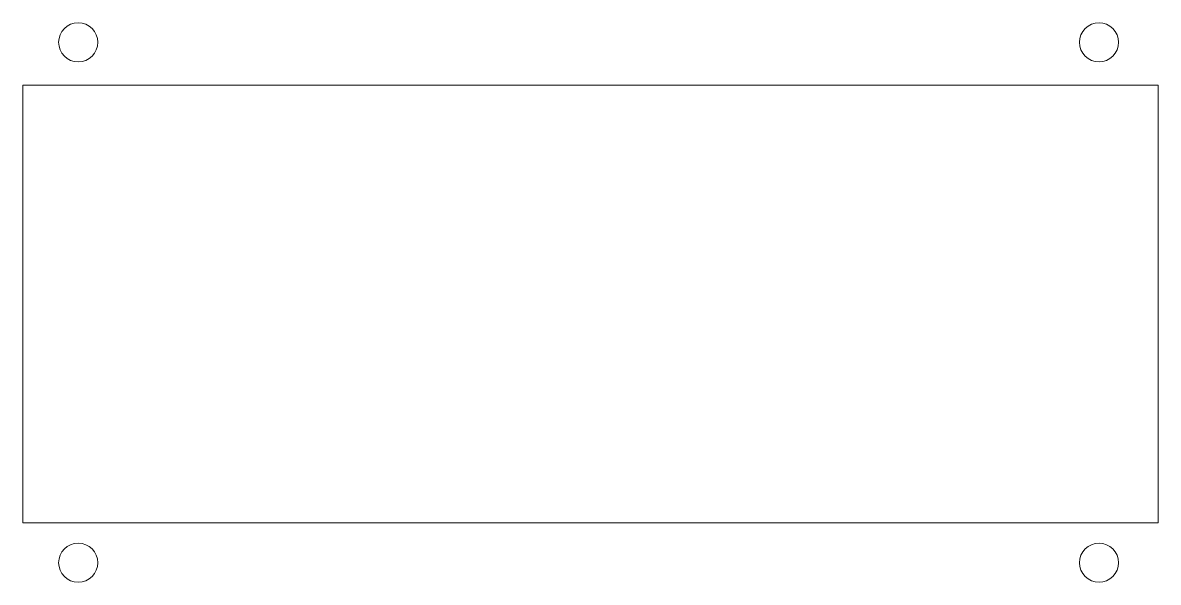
# Model space of a CAD drawing. Header units: inches. Extents: x -1.81 to 1.01, y -1.1 to 0.29.
import ezdxf

# ---------------------------------------------------------------- set-up
doc = ezdxf.new("R2010")
doc.units = ezdxf.units.IN
doc.header["$MEASUREMENT"] = 0
doc.layers.add('CUT', color=7, linetype='Continuous')

msp = doc.modelspace()

# ---------------------------------------------------------------- linework, layer by layer
at = {"layer": 'CUT', "color": 240, "lineweight": 9}
msp.add_lwpolyline([(-1.8093, -0.9507), (1.0096, -0.9507), (1.0096, 0.1354), (-1.8093, 0.1354), (-1.8093, -0.9507)], close=True, dxfattribs=at)
for centre in [(-1.6715, 0.242), (-1.6715, 0.242), (0.8624, 0.242), (-1.6715, -1.0498), (0.8624, -1.0498)]:
    msp.add_ellipse(centre, major_axis=(0, 0.0486), ratio=1, dxfattribs=at)

doc.saveas('drawing.dxf')
